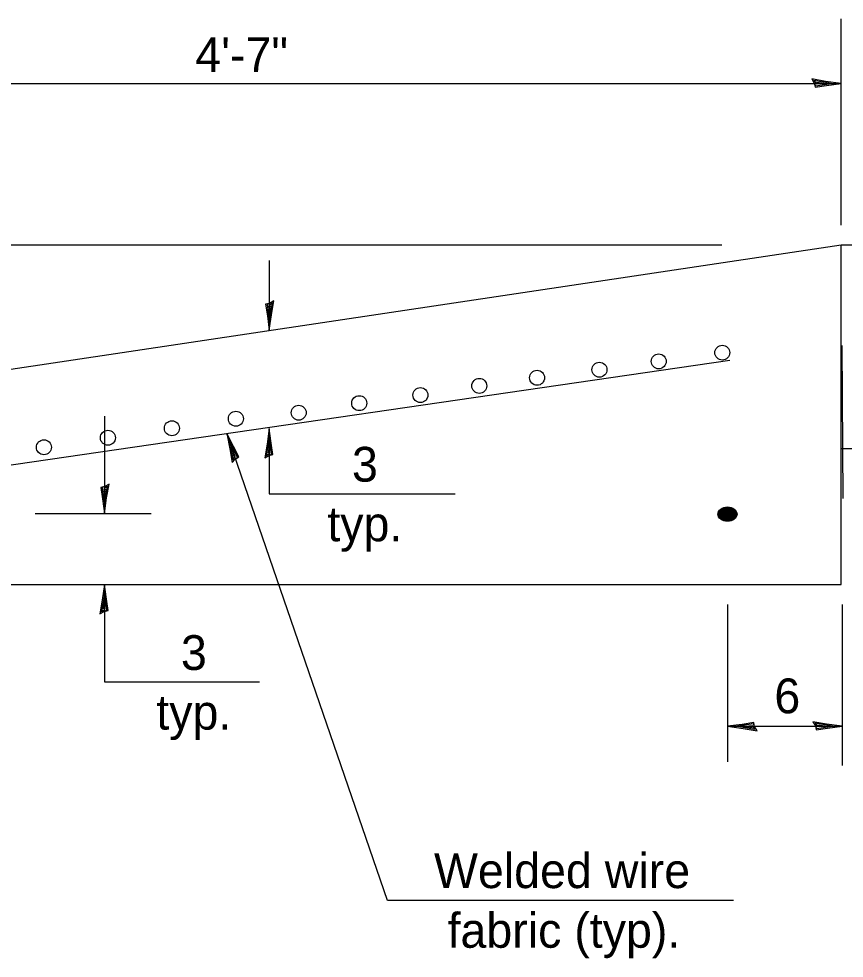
# Model space of a CAD drawing. Extents: x 0 to 2.83, y 0 to 1.83.
# Drawn here: x 1.4278 to 1.7044, y 0.8038 to 1.1188 of the extents above; entities that cross this region are included whole.
import ezdxf

# ---------------------------------------------------------------- set-up
doc = ezdxf.new("R2010")
doc.units = 0
for name, color, linetype in [('RD_Pr_Roadway_Dimensions', 7, 'Continuous'), ('RD_Pr_Roadway_Notes', 7, 'Continuous'), ('SH_General_Details', 7, 'Continuous')]:
    doc.layers.add(name, color=color, linetype=linetype)

msp = doc.modelspace()

# ---------------------------------------------------------------- linework, layer by layer
at = {"layer": 'RD_Pr_Roadway_Dimensions'}
for p, q in [((1.70335, 1.04961), (1.70335, 1.11881)), ((1.31327, 1.09711), (1.70335, 1.09711)), ((1.30258, 1.04301), (1.66335, 1.04301)), ((1.5117, 1.03776), (1.5117, 1.01433)), ((1.45647, 0.98552), (1.45647, 0.95293)), ((1.5117, 0.98144), (1.5117, 0.95948)), ((1.5117, 0.95948), (1.57402, 0.95948)), ((1.4332, 0.95293), (1.47213, 0.95293)), ((1.45647, 0.92907), (1.45647, 0.89644)), ((1.66531, 0.9224), (1.66531, 0.86963)), ((1.70373, 0.9224), (1.70373, 0.86843)), ((1.45647, 0.89644), (1.50842, 0.89644)), ((1.66531, 0.88155), (1.70373, 0.88155))]:
    msp.add_line(p, q, dxfattribs=at)
for points in [[(1.69432, 1.09724), (1.69462, 1.09589), (1.69844, 1.09647), (1.70335, 1.09711), (1.69811, 1.09783), (1.69351, 1.09863), (1.69432, 1.09724), (1.69472, 1.09635), (1.70005, 1.09711), (1.69422, 1.09814), (1.69508, 1.09699), (1.69753, 1.09714), (1.69518, 1.0975)], [(1.51183, 1.02337), (1.51049, 1.02306), (1.51107, 1.01924), (1.5117, 1.01433), (1.51242, 1.01958), (1.51323, 1.02417), (1.51183, 1.02337), (1.51094, 1.02296), (1.51171, 1.01763), (1.51273, 1.02346), (1.51159, 1.0226), (1.51174, 1.02015), (1.5121, 1.02251)], [(1.51157, 0.9724), (1.51292, 0.9727), (1.51234, 0.97653), (1.5117, 0.98144), (1.51098, 0.97619), (1.51018, 0.9716), (1.51157, 0.9724), (1.51246, 0.97281), (1.51169, 0.97814), (1.51067, 0.97231), (1.51182, 0.97317), (1.51166, 0.97562), (1.51131, 0.97326)], [(1.4566, 0.96197), (1.45526, 0.96167), (1.45584, 0.95785), (1.45647, 0.95293), (1.45719, 0.95818), (1.458, 0.96278), (1.4566, 0.96197), (1.45571, 0.96157), (1.45648, 0.95624), (1.4575, 0.96206), (1.45636, 0.9612), (1.45651, 0.95875), (1.45687, 0.96111)], [(1.45634, 0.92003), (1.45769, 0.92034), (1.45711, 0.92416), (1.45647, 0.92907), (1.45575, 0.92382), (1.45495, 0.91923), (1.45634, 0.92003), (1.45723, 0.92044), (1.45646, 0.92577), (1.45544, 0.91994), (1.45659, 0.9208), (1.45643, 0.92325), (1.45608, 0.92089)], [(1.67435, 0.88141), (1.67404, 0.88276), (1.67022, 0.88218), (1.66531, 0.88155), (1.67056, 0.88083), (1.67515, 0.88002), (1.67435, 0.88141), (1.67394, 0.88231), (1.66861, 0.88154), (1.67444, 0.88052), (1.67358, 0.88166), (1.67113, 0.88151), (1.67349, 0.88115)], [(1.69469, 0.88168), (1.695, 0.88033), (1.69882, 0.88091), (1.70373, 0.88155), (1.69848, 0.88227), (1.69389, 0.88307), (1.69469, 0.88168), (1.6951, 0.88079), (1.70043, 0.88155), (1.6946, 0.88258), (1.69546, 0.88143), (1.69791, 0.88158), (1.69555, 0.88194)]]:
    msp.add_lwpolyline(points, dxfattribs=at)
at = {"layer": 'RD_Pr_Roadway_Notes'}
for p, q in [((1.55137, 0.82313), (1.49749, 0.97976)), ((1.66722, 0.82313), (1.55137, 0.82313))]:
    msp.add_line(p, q, dxfattribs=at)
msp.add_lwpolyline([(1.5003, 0.97117), (1.50148, 0.97189), (1.49969, 0.97532), (1.49749, 0.97976), (1.49851, 0.97456), (1.49924, 0.96995), (1.5003, 0.97117), (1.50101, 0.97184), (1.49855, 0.97663), (1.49948, 0.97079), (1.50029, 0.97197), (1.49934, 0.97424), (1.49977, 0.9719)], dxfattribs=at)
at = {"layer": 'SH_General_Details'}
for p, q in [((1.34018, 0.98866), (1.70335, 1.04301)), ((1.70335, 0.92907), (1.70335, 1.04301)), ((1.70335, 1.04301), (1.98517, 1.04301)), ((1.70358, 1.00924), (1.70392, 0.95798)), ((1.34409, 0.95739), (1.66604, 1.00433)), ((1.98517, 0.97455), (1.70335, 0.97455)), ((1.12832, 0.92907), (1.70335, 0.92907))]:
    msp.add_line(p, q, dxfattribs=at)
for centre in [(1.66352, 1.00684), (1.64222, 1.00393), (1.62235, 1.00113), (1.60145, 0.99842), (1.58209, 0.99571), (1.56235, 0.99261), (1.54184, 0.9899), (1.5005, 0.98468), (1.52156, 0.98671), (1.47906, 0.98149), (1.45762, 0.9783), (1.43617, 0.97511)]:
    msp.add_circle(centre, 0.00251, dxfattribs=at)
for centre, major_axis, ratio in [((1.66524, 0.95269), (-0.0032, 0), 0.751315), ((1.66524, 0.95269), (-0.00304, 0), 0.751315), ((1.66523, 0.95269), (-0.0029, 0), 0.751315), ((1.66523, 0.95269), (-0.00276, 0), 0.751315), ((1.66523, 0.95268), (-0.00263, 0), 0.751315), ((1.66523, 0.95268), (-0.0025, 0), 0.751315), ((1.66523, 0.95268), (-0.00238, 0), 0.751315), ((1.66523, 0.95268), (-0.00227, 0), 0.751315), ((1.66522, 0.95268), (-0.00216, 0), 0.751315), ((1.66522, 0.95267), (-0.00206, 0), 0.751315), ((1.66522, 0.95267), (-0.00196, 0), 0.751315), ((1.66522, 0.95267), (-0.00187, 0), 0.751315), ((1.66522, 0.95267), (-0.00178, 0), 0.751315), ((1.66522, 0.95267), (-0.00169, 0), 0.751315), ((1.66522, 0.95267), (-0.00161, 0), 0.751315), ((1.66522, 0.95267), (-0.00154, 0), 0.751315), ((1.66522, 0.95267), (-0.00146, 0), 0.751315), ((1.66522, 0.95266), (-0.00139, 0), 0.751315), ((1.66522, 0.95266), (-0.00133, 0), 0.751315), ((1.66522, 0.95266), (-0.00126, 0), 0.751316), ((1.66522, 0.95266), (-0.0012, 0), 0.751315), ((1.66522, 0.95266), (-0.00115, 0), 0.751315), ((1.66522, 0.95266), (-0.00109, 0), 0.751315), ((1.66522, 0.95266), (-0.00104, 0), 0.751315), ((1.66522, 0.95266), (-0.000991, 0), 0.751315), ((1.66522, 0.95266), (-0.000944, 0), 0.751315), ((1.66522, 0.95266), (-0.000899, 0), 0.751315), ((1.66522, 0.95266), (-0.000856, 0), 0.751315), ((1.66522, 0.95266), (-0.000815, 0), 0.751316), ((1.66522, 0.95266), (-0.000776, 0), 0.751315), ((1.66522, 0.95266), (-0.000739, 0), 0.751315), ((1.66522, 0.95266), (-0.000704, 0), 0.751315), ((1.66522, 0.95266), (-0.000671, 0), 0.751314), ((1.66522, 0.95266), (-0.000639, 0), 0.751314), ((1.66522, 0.95265), (-0.000608, 0), 0.751314), ((1.66522, 0.95265), (-0.000579, 0), 0.751314), ((1.66522, 0.95265), (-0.000552, 0), 0.751314), ((1.66522, 0.95265), (-0.000525, 0), 0.751315), ((1.66522, 0.95265), (-0.000524, 0), 0.751315), ((1.66522, 0.95265), (-0.0005, 0), 0.751315), ((1.66522, 0.95265), (-0.000498, 0), 0.751315), ((1.66522, 0.95265), (-0.000473, 0), 0.751315), ((1.66522, 0.95265), (-0.000449, 0), 0.751315), ((1.66522, 0.95265), (-0.000427, 0), 0.751315), ((1.66522, 0.95265), (-0.000406, 0), 0.751315), ((1.66522, 0.95265), (-0.000385, 0), 0.751315), ((1.66522, 0.95265), (-0.000366, 0), 0.751315), ((1.66522, 0.95265), (-0.000348, 0), 0.751315), ((1.66522, 0.95265), (-0.00033, 0), 0.751316), ((1.66522, 0.95265), (-0.000314, 0), 0.751315), ((1.66522, 0.95265), (-0.000298, 0), 0.751315), ((1.66522, 0.95265), (-0.000283, 0), 0.751315), ((1.66522, 0.95265), (-0.000269, 0), 0.751315), ((1.66522, 0.95265), (-0.000256, 0), 0.751315), ((1.66522, 0.95265), (-0.000243, 0), 0.751315), ((1.66522, 0.95265), (-0.000231, 0), 0.751315), ((1.66522, 0.95265), (-0.000219, 0), 0.751315), ((1.66523, 0.95265), (-0.000208, 0), 0.751315), ((1.66523, 0.95265), (-0.000198, 0), 0.751315), ((1.66523, 0.95265), (-0.000188, 0), 0.751315), ((1.66523, 0.95265), (-0.000178, 0), 0.751314), ((1.66523, 0.95265), (-0.00017, 0), 0.751314), ((1.66523, 0.95265), (-0.000161, 0), 0.751314), ((1.66523, 0.95265), (-0.000153, 0), 0.751315), ((1.66523, 0.95265), (-0.000145, 0), 0.751315), ((1.66523, 0.95265), (-0.000138, 0), 0.751315), ((1.66523, 0.95265), (-0.000131, 0), 0.751315), ((1.66523, 0.95265), (-0.000125, 0), 0.751315), ((1.66523, 0.95265), (-0.000118, 0), 0.751315), ((1.66523, 0.95265), (-0.000112, 0), 0.751315), ((1.66523, 0.95265), (-0.000107, 0), 0.751315), ((1.66523, 0.95265), (-0.000102, 0), 0.751315), ((1.66523, 0.95265), (-0.0000964, 0), 0.751315), ((1.66523, 0.95265), (-0.0000916, 0), 0.751315), ((1.66523, 0.95265), (-0.000087, 0), 0.751316), ((1.66523, 0.95265), (-0.0000827, 0), 0.751315), ((1.66523, 0.95265), (-0.0000786, 0), 0.751315), ((1.66523, 0.95265), (-0.0000746, 0), 0.751315), ((1.66523, 0.95265), (-0.0000709, 0), 0.751315), ((1.66523, 0.95265), (-0.0000674, 0), 0.751315), ((1.66523, 0.95265), (-0.000064, 0), 0.751315), ((1.66523, 0.95265), (-0.0000608, 0), 0.751315), ((1.66523, 0.95265), (-0.0000577, 0), 0.751315), ((1.66523, 0.95265), (-0.0000549, 0), 0.751315), ((1.66523, 0.95265), (-0.0000521, 0), 0.751315), ((1.66523, 0.95265), (-0.0000495, 0), 0.751315), ((1.66523, 0.95265), (-0.000047, 0), 0.751315), ((1.66523, 0.95265), (-0.0000447, 0), 0.751314), ((1.66523, 0.95265), (0.0000424, 0), 0.751314), ((1.66523, 0.95265), (0.0000403, 0), 0.751314), ((1.66523, 0.95265), (-0.0000383, 0), 0.751315), ((1.66523, 0.95265), (-0.0000364, 0), 0.751315), ((1.66523, 0.95265), (-0.0000346, 0), 0.751315), ((1.66523, 0.95265), (-0.0000328, 0), 0.751315), ((1.66523, 0.95265), (-0.0000312, 0), 0.751315), ((1.66523, 0.95265), (0.0000296, 0), 0.751315), ((1.66523, 0.95265), (-0.0000282, 0), 0.751315), ((1.66523, 0.95265), (0.0000268, 0), 0.751315), ((1.66523, 0.95265), (0.0000254, 0), 0.751315), ((1.66523, 0.95265), (-0.0000241, 0), 0.751315), ((1.66523, 0.95265), (-0.0000229, 0), 0.751315), ((1.66523, 0.95265), (0.0000218, 0), 0.751316), ((1.66523, 0.95265), (-0.0000207, 0), 0.751315), ((1.66523, 0.95265), (0.0000197, 0), 0.751315), ((1.66523, 0.95265), (0.0000187, 0), 0.751315), ((1.66523, 0.95266), (0.0000177, 0), 0.751315), ((1.66523, 0.95266), (-0.0000169, 0), 0.751315), ((1.66523, 0.95266), (0.000016, 0), 0.751315), ((1.66523, 0.95266), (0.0000152, 0), 0.751315), ((1.66523, 0.95266), (0.0000145, 0), 0.751315), ((1.66523, 0.95266), (0.0000137, 0), 0.751315), ((1.66523, 0.95266), (-0.000013, 0), 0.751315), ((1.66523, 0.95266), (0.0000124, 0), 0.751315), ((1.66523, 0.95266), (0.0000118, 0), 0.751315), ((1.66523, 0.95266), (0.0000112, 0), 0.751314), ((1.66523, 0.95266), (0.0000106, 0), 0.751314), ((1.66524, 0.95266), (0.0000101, 0), 0.751314), ((1.66524, 0.95266), (-0.00000959, 0), 0.751315), ((1.66524, 0.95266), (0.00000911, 0), 0.751315), ((1.66524, 0.95266), (0.00000866, 0), 0.751315)]:
    msp.add_ellipse(centre, major_axis=major_axis, ratio=ratio, dxfattribs=at)

# ---------------------------------------------------------------- texts
at = {"layer": 'RD_Pr_Roadway_Dimensions'}
for s, p in [('4\'-7"', (1.4869, 1.10097)), ('3 ', (1.53941, 0.96358)), ('typ.', (1.53115, 0.94358)), ('3 ', (1.4821, 0.90042)), ('typ.', (1.47384, 0.88042))]:
    msp.add_text(s, height=0.011667, rotation=360, dxfattribs=at).set_placement(p)
at = {"layer": 'RD_Pr_Roadway_Notes'}
for s, p in [('Welded wire', (1.5669, 0.82727)), ('fabric (typ).', (1.57143, 0.80727))]:
    msp.add_text(s, height=0.0116667, rotation=360, dxfattribs=at).set_placement(p)
at = {"layer": 'SH_General_Details'}
msp.add_text('6', height=0.01167, rotation=360, dxfattribs=at).set_placement((1.68096, 0.8859))

doc.saveas('drawing.dxf')
